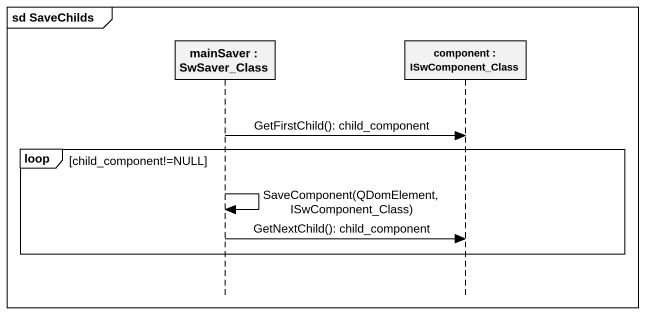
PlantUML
@startuml
mainframe sd SaveChilds
hide footbox
participant "mainSaver : SwSaver_Class" as mainSaver
participant "component : ISwComponent_Class" as component_

mainSaver -> component_ : GetFirstChild(): child_component
loop child_component!=NULL
  mainSaver -> mainSaver : SaveComponent(QDomElement, ISwComponent_Class)
  mainSaver -> component_ : GetNextChild(): child_component
end
@enduml
